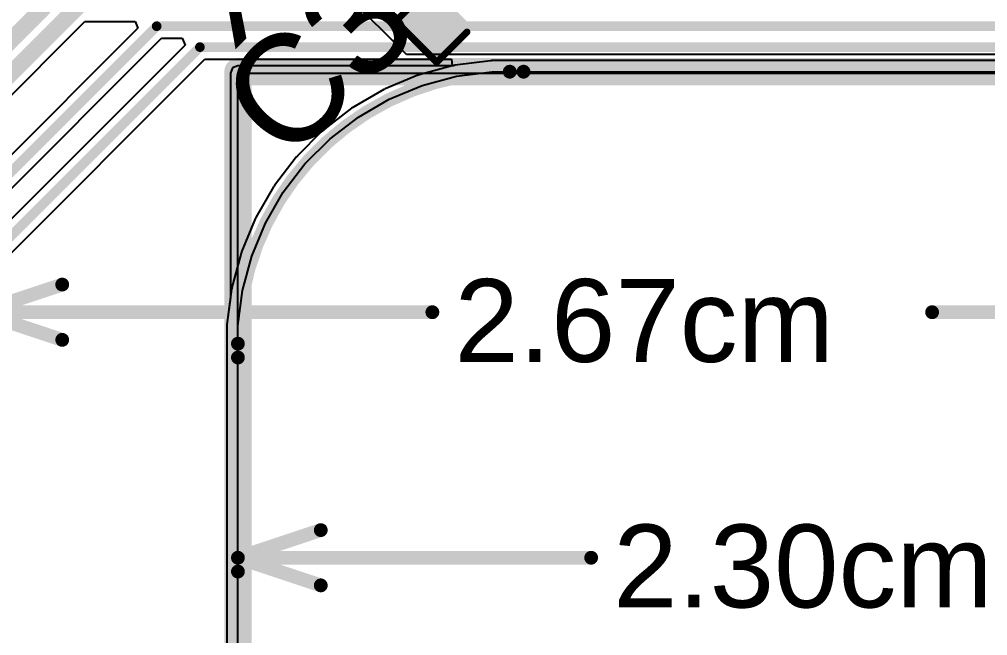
# Model space of a CAD drawing. Header units: inches. Extents: x -1 to 13, y -1.6 to 0.5.
# Drawn here: x 1.147 to 1.848, y -0.566 to -0.12 of the extents above; entities that cross this region are included whole.
import ezdxf

# ---------------------------------------------------------------- set-up
doc = ezdxf.new("R2010")
doc.units = ezdxf.units.IN
doc.header["$MEASUREMENT"] = 0
for name, color, linetype in [('Board_outline', 216, 'Continuous'), ('Bottom Layer', 5, 'Continuous'), ('Dimensions', 6, 'Continuous'), ('Multi-Layer', 9, 'Continuous'), ('Top Layer', 1, 'Continuous'), ('Top Overlay', 2, 'Continuous'), ('Top Paste', 8, 'Continuous'), ('Top Solder', 216, 'Continuous')]:
    doc.layers.add(name, color=color, linetype=linetype)
doc.styles.add('Arial', font='', dxfattribs={"height": 0.2})
doc.styles.get('Arial').set_extended_font_data('Arial')

# ---------------------------------------------------------------- blocks, each defined once
blk = doc.blocks.new('CAP_0603_51')
at = {"layer": 'Top Layer'}
for points in [[(-0.015, 0.0175), (-0.015, -0.0175), (-0.045, -0.0175), (-0.045, 0.0175)], [(0.045, 0.0175), (0.045, -0.0175), (0.015, -0.0175), (0.015, 0.0175)]]:
    blk.add_hatch(color=1, dxfattribs=at).paths.add_polyline_path(points)
at = {"layer": 'Top Paste'}
for points in [[(-0.015, 0.0175), (-0.015, -0.0175), (-0.045, -0.0175), (-0.045, 0.0175)], [(0.045, 0.0175), (0.045, -0.0175), (0.015, -0.0175), (0.015, 0.0175)]]:
    blk.add_hatch(color=8, dxfattribs=at).paths.add_polyline_path(points)
at = {"layer": 'Top Solder'}
for points in [[(-0.01264, 0.01986), (-0.01264, -0.01986), (-0.04736, -0.01986), (-0.04736, 0.01986)], [(0.04736, 0.01986), (0.04736, -0.01986), (0.01264, -0.01986), (0.01264, 0.01986)]]:
    blk.add_hatch(color=216, dxfattribs=at).paths.add_polyline_path(points)
at = {"layer": 'Top Overlay', "const_width": 0.005}
for points in [[(-0.049, 0.021), (-0.049, -0.021)], [(-0.049, 0.021), (-0.018, 0.021)], [(0.018, 0.021), (0.049, 0.021)], [(0.049, 0.021), (0.049, -0.021)], [(-0.049, -0.021), (-0.018, -0.021)], [(0.018, -0.021), (0.049, -0.021)]]:
    blk.add_lwpolyline(points, dxfattribs=at)
at = {"layer": 'Top Overlay', "const_width": 0.0025}
for points in [[(-0.05025, 0.021, 1), (-0.04775, 0.021, 1)], [(-0.05025, 0.021, 1), (-0.04775, 0.021, 1)], [(-0.01925, 0.021, 1), (-0.01675, 0.021, 1)], [(0.01675, 0.021, 1), (0.01925, 0.021, 1)], [(0.04775, 0.021, 1), (0.05025, 0.021, 1)], [(0.04775, 0.021, 1), (0.05025, 0.021, 1)], [(-0.05025, -0.021, 1), (-0.04775, -0.021, 1)], [(-0.05025, -0.021, 1), (-0.04775, -0.021, 1)], [(-0.01925, -0.021, 1), (-0.01675, -0.021, 1)], [(0.01675, -0.021, 1), (0.01925, -0.021, 1)], [(0.04775, -0.021, 1), (0.05025, -0.021, 1)], [(0.04775, -0.021, 1), (0.05025, -0.021, 1)]]:
    blk.add_lwpolyline(points, format="xyb", close=True, dxfattribs=at)
blk = doc.blocks.new('MCSJK_7U_24_00_12_10_60_B_10_129')
at = {"layer": 'Top Layer'}
for points in [[(-0.07087, 0.05709), (-0.01575, 0.05709), (-0.01575, 0.00984), (-0.07087, 0.00984)], [(0.01575, 0.05709), (0.07087, 0.05709), (0.07087, 0.00984), (0.01575, 0.00984)], [(-0.07087, -0.00984), (-0.01575, -0.00984), (-0.01575, -0.05709), (-0.07087, -0.05709)], [(0.01575, -0.00984), (0.07087, -0.00984), (0.07087, -0.05709), (0.01575, -0.05709)]]:
    blk.add_hatch(color=1, dxfattribs=at).paths.add_polyline_path(points)
at = {"layer": 'Top Paste'}
for points in [[(-0.07087, 0.05709), (-0.01575, 0.05709), (-0.01575, 0.00984), (-0.07087, 0.00984)], [(0.01575, 0.05709), (0.07087, 0.05709), (0.07087, 0.00984), (0.01575, 0.00984)], [(-0.07087, -0.00984), (-0.01575, -0.00984), (-0.01575, -0.05709), (-0.07087, -0.05709)], [(0.01575, -0.00984), (0.07087, -0.00984), (0.07087, -0.05709), (0.01575, -0.05709)]]:
    blk.add_hatch(color=8, dxfattribs=at).paths.add_polyline_path(points)
at = {"layer": 'Top Solder'}
for points in [[(-0.07362, 0.05984), (-0.01299, 0.05984), (-0.01299, 0.00709), (-0.07362, 0.00709)], [(0.01299, 0.05984), (0.07362, 0.05984), (0.07362, 0.00709), (0.01299, 0.00709)], [(-0.07362, -0.00709), (-0.01299, -0.00709), (-0.01299, -0.05984), (-0.07362, -0.05984)], [(0.01299, -0.00709), (0.07362, -0.00709), (0.07362, -0.05984), (0.01299, -0.05984)]]:
    blk.add_hatch(color=216, dxfattribs=at).paths.add_polyline_path(points)
at = {"layer": 'Top Overlay', "const_width": 0.005}
for points in [[(0.008, 0.051), (-0.008, 0.051)], [(-0.065, 0.004), (-0.065, -0.002)], [(0.065, 0.004), (0.065, -0.002)], [(-0.081, -0.028), (-0.081, -0.038)], [(-0.081, -0.028), (-0.076, -0.033)], [(-0.076, -0.033), (-0.081, -0.038)], [(0.008, -0.051), (-0.008, -0.051)]]:
    blk.add_lwpolyline(points, dxfattribs=at)
at = {"layer": 'Top Overlay', "const_width": 0.0025}
for points in [[(-0.00925, 0.051, 1), (-0.00675, 0.051, 1)], [(0.00675, 0.051, 1), (0.00925, 0.051, 1)], [(-0.06625, 0.004, 1), (-0.06375, 0.004, 1)], [(-0.06625, -0.002, 1), (-0.06375, -0.002, 1)], [(0.06375, 0.004, 1), (0.06625, 0.004, 1)], [(0.06375, -0.002, 1), (0.06625, -0.002, 1)], [(-0.08225, -0.028, 1), (-0.07975, -0.028, 1)], [(-0.08225, -0.028, 1), (-0.07975, -0.028, 1)], [(-0.07725, -0.033, 1), (-0.07475, -0.033, 1)], [(-0.07725, -0.033, 1), (-0.07475, -0.033, 1)], [(-0.08225, -0.038, 1), (-0.07975, -0.038, 1)], [(-0.08225, -0.038, 1), (-0.07975, -0.038, 1)], [(-0.00925, -0.051, 1), (-0.00675, -0.051, 1)], [(0.00675, -0.051, 1), (0.00925, -0.051, 1)]]:
    blk.add_lwpolyline(points, format="xyb", close=True, dxfattribs=at)

msp = doc.modelspace()

# ---------------------------------------------------------------- linework, layer by layer
at = {"layer": 'Board_outline', "const_width": 0.01}
msp.add_lwpolyline([(1.30504, -0.35478, -0.414214), (1.50189, -0.15793)], format="xyb", dxfattribs=at)
for points in [[(1.50189, -0.15793), (2.01371, -0.15793)], [(1.30504, -0.86689), (1.30504, -0.35478)]]:
    msp.add_lwpolyline(points, dxfattribs=at)
at = {"layer": 'Board_outline', "const_width": 0.005}
for points in [[(1.49939, -0.15793, 1), (1.50439, -0.15793, 1)], [(1.49939, -0.15793, 1), (1.50439, -0.15793, 1)], [(1.30254, -0.35478, 1), (1.30754, -0.35478, 1)], [(1.30254, -0.35478, 1), (1.30754, -0.35478, 1)]]:
    msp.add_lwpolyline(points, format="xyb", close=True, dxfattribs=at)
at = {"layer": 'Bottom Layer'}
for p, q in [((0.93222, -0.38361), (1.19411, -0.12172)), ((1.19411, -0.12172), (1.2307, -0.12172)), ((1.2307, -0.12172), (1.23261, -0.12633)), ((1.23261, -0.12633), (1.05755, -0.3014)), ((1.26674, -0.13867), (1.05755, -0.34785)), ((1.06981, -0.31365), (1.24979, -0.13367)), ((1.24979, -0.13367), (1.26467, -0.13367)), ((1.26467, -0.13367), (1.26674, -0.13867)), ((1.06981, -0.36011), (1.28111, -0.14881)), ((1.28111, -0.14881), (1.45965, -0.14881)), ((1.4603, -0.15381), (1.43641, -0.16022)), ((1.45965, -0.14881), (1.4603, -0.15381)), ((1.43541, -0.16056), (1.41157, -0.17043)), ((1.43593, -0.16045), (1.43541, -0.16056)), ((1.43641, -0.16022), (1.43593, -0.16045)), ((1.41063, -0.17089), (1.38828, -0.1838)), ((1.41113, -0.17072), (1.41063, -0.17089)), ((1.41157, -0.17043), (1.41113, -0.17072)), ((1.38741, -0.18438), (1.36694, -0.20009)), ((1.38788, -0.18415), (1.38741, -0.18438)), ((1.38828, -0.1838), (1.38788, -0.18415)), ((1.36615, -0.20078), (1.3479, -0.21903)), ((1.36659, -0.20049), (1.36615, -0.20078)), ((1.36694, -0.20009), (1.36659, -0.20049)), ((1.34721, -0.21982), (1.3315, -0.24029)), ((1.34761, -0.21947), (1.34721, -0.21982)), ((1.3479, -0.21903), (1.34761, -0.21947)), ((1.33092, -0.24116), (1.31801, -0.26351)), ((1.33126, -0.24076), (1.33092, -0.24116)), ((1.3315, -0.24029), (1.33126, -0.24076)), ((1.31755, -0.26445), (1.30767, -0.28829)), ((1.31784, -0.26401), (1.31755, -0.26445)), ((1.31801, -0.26351), (1.31784, -0.26401)), ((1.30734, -0.28929), (1.30066, -0.31421)), ((1.30757, -0.28881), (1.30734, -0.28929)), ((1.30767, -0.28829), (1.30757, -0.28881)), ((1.30045, -0.31524), (1.29708, -0.34083)), ((1.30062, -0.31474), (1.30045, -0.31524)), ((1.30066, -0.31421), (1.30062, -0.31474)), ((1.29712, -0.34135), (1.29702, -0.34187)), ((1.29702, -0.34187), (1.29702, -0.35478)), ((1.29708, -0.34083), (1.29712, -0.34135)), ((1.29702, -0.35478), (1.29702, -0.86689))]:
    msp.add_line(p, q, dxfattribs=at)
for points, const_width in [([(0.904, -0.37192), (1.18242, -0.0935)], 0.012), ([(0.921, -0.37896), (1.18946, -0.1105)], 0.012), ([(1.05335, -0.31785), (1.2462, -0.125)], 0.007), ([(1.2462, -0.125), (1.85336, -0.125)], 0.007), ([(1.05335, -0.36431), (1.27752, -0.14015)], 0.007), ([(1.27752, -0.14015), (1.87846, -0.14015)], 0.007)]:
    msp.add_lwpolyline(points, dxfattribs=dict(at, const_width=const_width))
at = {"layer": 'Bottom Layer', "const_width": 0.0035}
for points in [[(1.24445, -0.125, 1), (1.24795, -0.125, 1)], [(1.24445, -0.125, 1), (1.24795, -0.125, 1)], [(1.27577, -0.14015, 1), (1.27927, -0.14015, 1)], [(1.27577, -0.14015, 1), (1.27927, -0.14015, 1)]]:
    msp.add_lwpolyline(points, format="xyb", close=True, dxfattribs=at)
at = {"layer": 'Dimensions'}
for points, const_width in [([(1.30504, -0.15793), (2.21056, -0.15793)], 0.01969), ([(1.30504, -1.06255), (1.30504, -0.15903)], 0.01969), ([(1.51189, -0.15793), (2.42, -0.15793)], 0.01), ([(1.1178, -0.332), (1.1778, -0.312)], 0.01), ([(1.1178, -0.332), (1.1778, -0.352)], 0.01), ([(1.1178, -0.332), (1.44585, -0.332)], 0.01), ([(1.80775, -0.332), (2.1678, -0.332)], 0.01), ([(1.30504, -0.5197), (1.30504, -0.36478)], 0.01), ([(1.30504, -0.5097), (1.36504, -0.4897)], 0.01), ([(1.30504, -0.5097), (1.36504, -0.5297)], 0.01), ([(1.30504, -0.5097), (1.56085, -0.5097)], 0.01)]:
    msp.add_lwpolyline(points, dxfattribs=dict(at, const_width=const_width))
for points, const_width in [([(1.30012, -0.15793, 1), (1.30997, -0.15793, 1)], 0.00984), ([(1.30012, -0.15903, 1), (1.30997, -0.15903, 1)], 0.00984), ([(1.50939, -0.15793, 1), (1.51439, -0.15793, 1)], 0.005), ([(1.1753, -0.312, 1), (1.1803, -0.312, 1)], 0.005), ([(1.44335, -0.332, 1), (1.44835, -0.332, 1)], 0.005), ([(1.80525, -0.332, 1), (1.81025, -0.332, 1)], 0.005), ([(1.1753, -0.352, 1), (1.1803, -0.352, 1)], 0.005), ([(1.30254, -0.36478, 1), (1.30754, -0.36478, 1)], 0.005), ([(1.36254, -0.4897, 1), (1.36754, -0.4897, 1)], 0.005), ([(1.30254, -0.5097, 1), (1.30754, -0.5097, 1)], 0.005), ([(1.30254, -0.5097, 1), (1.30754, -0.5097, 1)], 0.005), ([(1.30254, -0.5097, 1), (1.30754, -0.5097, 1)], 0.005), ([(1.55835, -0.5097, 1), (1.56335, -0.5097, 1)], 0.005), ([(1.30254, -0.5197, 1), (1.30754, -0.5197, 1)], 0.005), ([(1.36254, -0.5297, 1), (1.36754, -0.5297, 1)], 0.005)]:
    msp.add_lwpolyline(points, format="xyb", close=True, dxfattribs=dict(at, const_width=const_width))
at = {"layer": 'Multi-Layer'}
for p, q in [((1.46341, -0.16129), (1.48899, -0.15793)), ((1.48899, -0.15793), (1.50189, -0.15793)), ((1.50189, -0.15793), (1.50189, -0.15793)), ((1.50189, -0.15793), (2.01371, -0.15793)), ((1.41464, -0.17785), (1.43848, -0.16797)), ((1.43848, -0.16797), (1.46341, -0.16129)), ((1.3923, -0.19075), (1.41464, -0.17785)), ((1.37182, -0.20646), (1.3923, -0.19075)), ((1.35358, -0.2247), (1.37182, -0.20646)), ((1.33787, -0.24518), (1.35358, -0.2247)), ((1.32497, -0.26752), (1.33787, -0.24518)), ((1.31509, -0.29136), (1.32497, -0.26752)), ((1.30841, -0.31629), (1.31509, -0.29136)), ((1.30504, -0.34187), (1.30841, -0.31629)), ((1.30504, -0.35478), (1.30504, -0.34187)), ((1.30504, -0.86689), (1.30504, -0.35478))]:
    msp.add_line(p, q, dxfattribs=at)
at = {"layer": 'Top Layer'}
for p, q in [((1.42706, -0.1456), (1.33883, -0.05738)), ((1.92996, -0.1456), (1.42706, -0.1456)), ((1.30504, -0.15362), (1.30122, -0.1552)), ((1.46103, -0.15362), (1.30504, -0.15362)), ((1.46133, -0.15354), (1.46103, -0.15362)), ((1.46186, -0.1535), (1.46133, -0.15354)), ((1.46236, -0.15333), (1.46186, -0.1535)), ((1.48794, -0.14997), (1.46236, -0.15333)), ((1.48847, -0.15), (1.48794, -0.14997)), ((1.48899, -0.1499), (1.48847, -0.15)), ((2.02661, -0.1499), (1.48899, -0.1499)), ((1.30122, -0.1552), (1.29963, -0.15903)), ((1.29963, -0.15903), (1.29963, -0.32147)), ((1.30504, -1.06374), (1.30504, -0.15903)), ((1.30504, -0.15903), (2.21056, -0.15903)), ((1.29963, -0.32147), (1.29708, -0.34083)), ((1.29712, -0.34135), (1.29702, -0.34187)), ((1.29702, -0.34187), (1.29702, -0.35478)), ((1.29708, -0.34083), (1.29712, -0.34135)), ((1.29702, -0.35478), (1.29702, -0.86689))]:
    msp.add_line(p, q, dxfattribs=at)

# ---------------------------------------------------------------- block references
for name, p, rotation in [('MCSJK_7U_24_00_12_10_60_B_10_129', (1.3868, -0.02461), 135), ('CAP_0603_51', (1.4688, -0.10161), 45)]:
    msp.add_blockref(name, p, dxfattribs=dict(rotation=rotation))

# ---------------------------------------------------------------- texts
at = {"layer": 'Dimensions', "style": 'Arial'}
for s, p in [('2.67cm', (1.46185, -0.36799)), ('2.30cm', (1.57685, -0.54569))]:
    msp.add_text(s, height=0.06, dxfattribs=at).set_placement(p)
at = {"layer": 'Top Overlay', "style": 'Arial'}
for s, p in [('X3', (1.30161, -0.14354)), ('C34', (1.34101, -0.22611))]:
    msp.add_text(s, height=0.0775, rotation=45, dxfattribs=at).set_placement(p)

doc.saveas('drawing.dxf')
